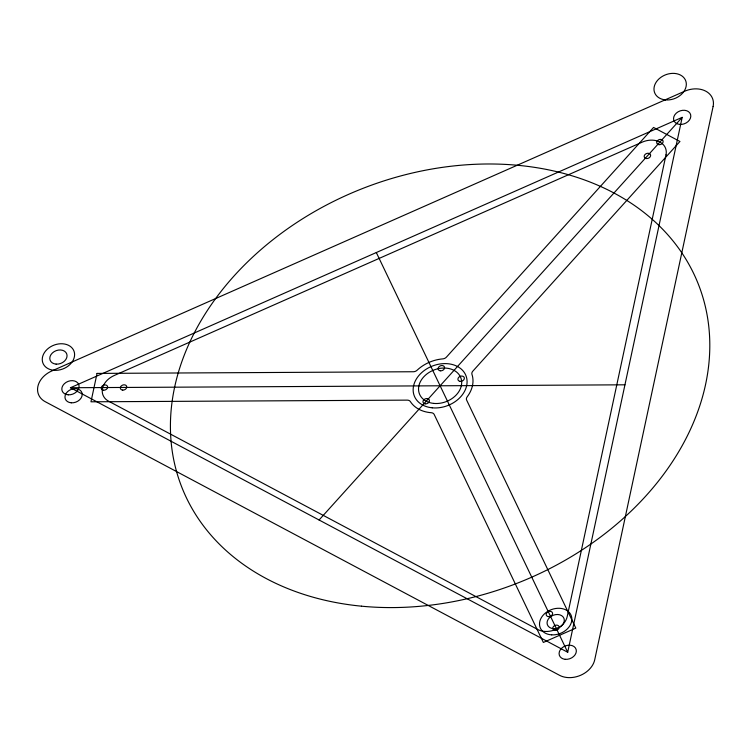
<?xml version="1.0" encoding="UTF-8"?>
<svg xmlns="http://www.w3.org/2000/svg" width="751" height="751" viewBox="0 0 751 751"><rect width="100%" height="100%" fill="white"/><g stroke="black" fill="none" stroke-linecap="round" stroke-linejoin="round"><path stroke-width="1.13" d="M567.709 652.262L682.18 117.353L70.453 387.732L567.709 652.262L376.317 252.543M319.081 520.002L682.18 117.353M70.453 387.732L624.945 384.812M97.048 373.416L90.974 401.804L407.239 400.133A4.44 3.389 -21.4 0 1 410.384 401.607A33.842 25.844 -21.4 0 0 431.281 412.721A4.44 3.389 -21.4 0 1 434.181 414.468L543.348 642.452L575.81 628.108L466.643 400.114A4.44 3.389 -21.4 0 1 467.15 396.866A33.842 25.844 -21.4 0 0 471.966 374.392A4.44 3.389 -21.4 0 1 472.848 371.144L679.946 141.479L653.558 127.445L446.451 357.1A4.44 3.389 -21.4 0 1 442.799 358.875A33.842 25.844 -21.4 0 0 417.096 370.234A4.44 3.389 -21.4 0 1 413.322 371.745L97.048 373.416M666.006 154.847L567.202 616.58A18.522 14.147 -21.4 0 1 537.866 629.545L108.632 401.203A18.522 14.147 -21.4 0 1 114.124 375.556L642.161 142.164A18.522 14.147 -21.4 0 1 666.006 154.847M713.112 106.482L594.717 659.782A22.201 16.954 -21.4 0 1 559.57 675.318L45.22 401.691A22.201 16.954 -21.4 0 1 51.791 370.966L684.546 91.284A22.201 16.954 -21.4 0 1 713.112 106.482M679.608 124.403A8.881 6.778 -21.4 0 0 690.601 114.565A8.881 6.778 -21.4 0 0 676.332 113.101A8.881 6.778 -21.4 0 0 679.608 124.403M565.25 659.322A8.881 6.778 -21.4 0 0 576.111 649.39A8.881 6.778 -21.4 0 0 561.786 648.085A8.881 6.778 -21.4 0 0 565.25 659.322M68.303 394.819A8.881 6.778 -21.4 0 0 78.761 384.606A8.881 6.778 -21.4 0 0 64.286 383.78A8.881 6.778 -21.4 0 0 68.303 394.819M548.437 616.627A3.333 2.544 -21.4 0 0 552.539 612.929A3.333 2.544 -21.4 0 0 547.179 612.403A3.333 2.544 -21.4 0 0 548.437 616.627M555.12 630.418A3.333 2.544 -21.4 0 0 559.11 626.634A3.333 2.544 -21.4 0 0 553.712 626.24A3.333 2.544 -21.4 0 0 555.12 630.418M103.582 390.21A3.333 2.544 -21.4 0 0 107.562 386.418A3.333 2.544 -21.4 0 0 102.155 386.042A3.333 2.544 -21.4 0 0 103.582 390.21M122.732 390.107A3.333 2.544 -21.4 0 0 126.666 386.286A3.333 2.544 -21.4 0 0 121.24 385.967A3.333 2.544 -21.4 0 0 122.732 390.107M659.049 144.68A3.333 2.544 -21.4 0 0 663.058 140.916A3.333 2.544 -21.4 0 0 657.669 140.493A3.333 2.544 -21.4 0 0 659.049 144.68M646.602 158.564A3.333 2.544 -21.4 0 0 650.526 154.744A3.333 2.544 -21.4 0 0 645.1 154.424A3.333 2.544 -21.4 0 0 646.602 158.564M425.141 403.841A3.333 2.544 -21.4 0 0 429.384 400.236A3.333 2.544 -21.4 0 0 424.09 399.541A3.333 2.544 -21.4 0 0 425.141 403.841M460.072 381.339A3.333 2.544 -21.4 0 0 464.315 377.744A3.333 2.544 -21.4 0 0 459.021 377.049A3.333 2.544 -21.4 0 0 460.072 381.339M440.274 370.816A3.333 2.544 -21.4 0 0 444.526 367.211A3.333 2.544 -21.4 0 0 439.232 366.516A3.333 2.544 -21.4 0 0 440.274 370.816M361.466 606.179A277.495 211.951 -21.4 0 0 702.842 297.189A277.495 211.951 -21.4 0 0 256.025 253.988A277.495 211.951 -21.4 0 0 361.466 606.179M432.247 407.821A27.749 21.197 -21.4 0 0 466.39 376.927A27.749 21.197 -21.4 0 0 421.705 372.599A27.749 21.197 -21.4 0 0 432.247 407.821M433.825 403.418A22.201 16.954 -21.4 0 0 461.133 378.692A22.201 16.954 -21.4 0 0 425.385 375.237A22.201 16.954 -21.4 0 0 433.825 403.418M665.414 99.892A16.653 12.72 -21.4 0 0 685.916 81.361A16.653 12.72 -21.4 0 0 659.115 78.752A16.653 12.72 -21.4 0 0 665.414 99.892M553.562 628.662A8.881 6.778 -21.4 0 0 563.992 618.439A8.881 6.778 -21.4 0 0 549.507 617.641A8.881 6.778 -21.4 0 0 553.562 628.662M551.694 634.858A16.653 12.72 -21.4 0 0 571.267 615.698A16.653 12.72 -21.4 0 0 544.1 614.177A16.653 12.72 -21.4 0 0 551.694 634.858M56.109 364.122A8.881 6.778 -21.4 0 0 66.783 354.059A8.881 6.778 -21.4 0 0 52.382 352.97A8.881 6.778 -21.4 0 0 56.109 364.122M54.063 370.299A16.653 12.72 -21.4 0 0 74.105 351.459A16.653 12.72 -21.4 0 0 47.116 349.384A16.653 12.72 -21.4 0 0 54.063 370.299M71.27 402.808A8.881 6.778 -21.4 0 0 81.943 392.745A8.881 6.778 -21.4 0 0 67.552 391.656A8.881 6.778 -21.4 0 0 71.27 402.808"/></g></svg>
